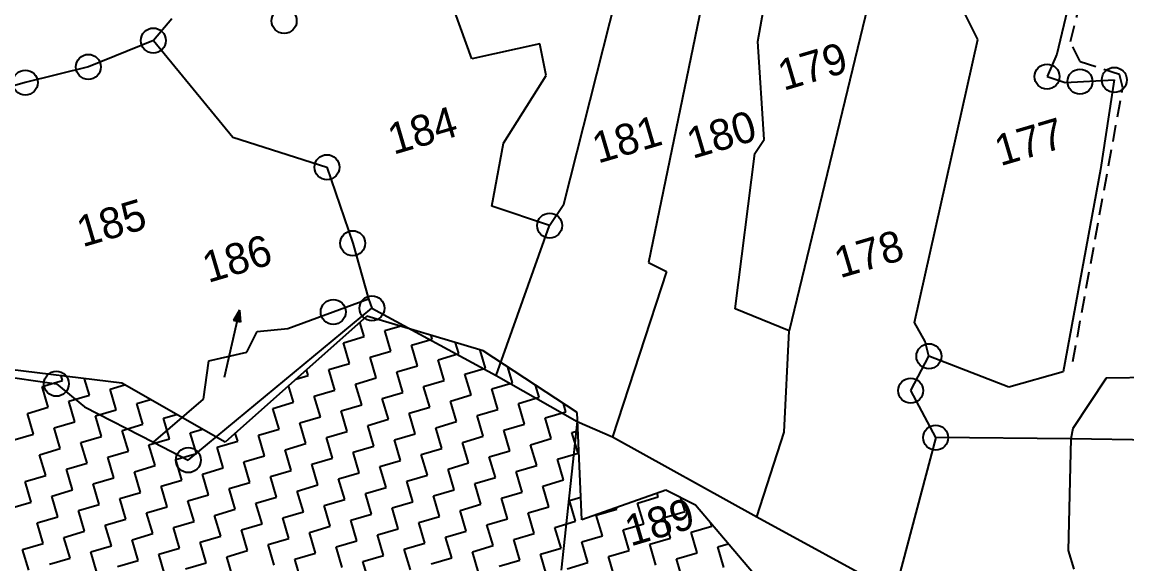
# Model space of a CAD drawing. Header units: metres. Extents: x 283645 to 285797, y 2017393 to 2020400.
# Drawn here: x 284447.7 to 284781.1, y 2018669.8 to 2018833.3 of the extents above; entities that cross this region are included whole.
import ezdxf
from ezdxf.enums import TextEntityAlignment as Align

# ---------------------------------------------------------------- set-up
doc = ezdxf.new("R2010")
doc.units = ezdxf.units.M
doc.linetypes.add('DASHED', pattern=[0.75, 0.5, -0.25])
for name, color, linetype in [('LINE_FOOTPATH', 1, 'DASHED'), ('POLY_HATCH', 12, 'Continuous'), ('POLY_PARCEL', 6, 'Continuous'), ('TEXT_PARCEL', 7, 'Continuous')]:
    doc.layers.add(name, color=color, linetype=linetype)
doc.styles.add('TEXT_MAP', font='', dxfattribs={"height": 2.5})
doc.styles.get('TEXT_MAP').set_extended_font_data('Kruti Dev 050')

msp = doc.modelspace()

# ---------------------------------------------------------------- hatches: boundary and pattern name
h = msp.add_hatch(color=256)
h.paths.add_polyline_path([(284512.54, 2018743.04), (284513.57, 2018742.8), (284513.31, 2018746.41)])
h.paths.add_polyline_path([(284513.31, 2018746.41), (284511.5, 2018743.27), (284512.54, 2018743.04)])

# ---------------------------------------------------------------- linework, layer by layer
for points in [[(284513.31, 2018746.41), (284508.64, 2018726.07)], [(284513.31, 2018746.41), (284511.5, 2018743.27)], [(284513.31, 2018746.41), (284513.57, 2018742.8)], [(284513.57, 2018742.8), (284511.5, 2018743.27)]]:
    msp.add_lwpolyline(points)
for centre in [(284526.76, 2018833.64), (284487.29, 2018827.72), (284467.68, 2018819.77), (284448.63, 2018815.03), (284756.96, 2018816.85), (284766.9, 2018815.32), (284777.26, 2018815.86), (284539.67, 2018789.5), (284606.85, 2018771.89), (284547.46, 2018766.57), (284553.24, 2018746.95), (284541.57, 2018745.84), (284721.3, 2018732.48), (284458.03, 2018724.17), (284715.81, 2018722.09), (284723.36, 2018707.91), (284497.84, 2018701.13)]:
    msp.add_circle(centre, 3.77)
at = {"layer": 'LINE_FOOTPATH', "ltscale": 10}
for p, q in [((284763.99, 2018827.46), (284769.13, 2018847.41)), ((284766.92, 2018821.36), (284763.99, 2018827.46)), ((284778.86, 2018817.46), (284766.92, 2018821.36)), ((284779.81, 2018813.47), (284778.86, 2018817.46)), ((284764.76, 2018730.9), (284779.81, 2018813.47))]:
    msp.add_line(p, q, dxfattribs=at)
at = {"layer": 'POLY_HATCH'}
for p, q in [((284551.67, 2018744.57), (284508.95, 2018706.56)), ((284586.81, 2018734.08), (284551.67, 2018744.57)), ((284615.17, 2018715.5), (284586.81, 2018734.08)), ((284477.78, 2018724.32), (284422.69, 2018731.04)), ((284508.95, 2018706.56), (284477.78, 2018724.32)), ((284616.61, 2018683.07), (284615.17, 2018715.5)), ((284641.94, 2018692.06), (284616.61, 2018683.07)), ((284650.89, 2018687.58), (284641.94, 2018692.06)), ((284671.19, 2018663.57), (284650.89, 2018687.58))]:
    msp.add_line(p, q, dxfattribs=at)
at = {"layer": 'POLY_HATCH', "linetype": 'Continuous'}
for p, q in [((284550.87, 2018738.4), (284549.6, 2018742.72)), ((284557.11, 2018740.23), (284561.68, 2018741.58)), ((284544.64, 2018736.56), (284550.87, 2018738.4)), ((284558.94, 2018734), (284557.11, 2018740.23)), ((284565.18, 2018735.84), (284571.41, 2018737.67)), ((284571.41, 2018737.67), (284571.09, 2018738.78)), ((284546.47, 2018730.32), (284544.64, 2018736.56)), ((284552.71, 2018732.16), (284558.94, 2018734)), ((284567.01, 2018729.6), (284565.18, 2018735.84)), ((284579.48, 2018733.28), (284578.51, 2018736.56)), ((284587.55, 2018728.88), (284585.94, 2018734.34)), ((284554.55, 2018725.93), (284552.71, 2018732.16)), ((284573.25, 2018731.44), (284579.48, 2018733.28)), ((284575.08, 2018725.2), (284573.25, 2018731.44)), ((284534.01, 2018726.65), (284533.49, 2018728.4)), ((284540.24, 2018728.49), (284546.47, 2018730.32)), ((284542.08, 2018722.25), (284540.24, 2018728.49)), ((284560.78, 2018727.76), (284567.01, 2018729.6)), ((284562.62, 2018721.53), (284560.78, 2018727.76)), ((284581.32, 2018727.04), (284587.55, 2018728.88)), ((284595.62, 2018724.48), (284594.23, 2018729.22)), ((284453.69, 2018723.31), (284459.92, 2018725.14)), ((284459.92, 2018725.14), (284459.51, 2018726.55)), ((284467.99, 2018720.75), (284466.54, 2018725.69)), ((284530.3, 2018725.56), (284534.01, 2018726.65)), ((284548.31, 2018724.09), (284554.55, 2018725.93)), ((284550.15, 2018717.86), (284548.31, 2018724.09)), ((284568.85, 2018723.37), (284575.08, 2018725.2)), ((284583.16, 2018720.81), (284581.32, 2018727.04)), ((284589.39, 2018722.65), (284595.62, 2018724.48)), ((284455.53, 2018717.07), (284453.69, 2018723.31)), ((284461.76, 2018718.91), (284467.99, 2018720.75)), ((284474.23, 2018722.58), (284478.58, 2018723.87)), ((284476.07, 2018716.35), (284474.23, 2018722.58)), ((284529.61, 2018718.58), (284528.12, 2018723.62)), ((284535.84, 2018720.42), (284542.08, 2018722.25)), ((284556.38, 2018719.69), (284562.62, 2018721.53)), ((284570.69, 2018717.13), (284568.85, 2018723.37)), ((284576.92, 2018718.97), (284583.16, 2018720.81)), ((284591.23, 2018716.41), (284589.39, 2018722.65)), ((284603.69, 2018720.09), (284602.62, 2018723.72)), ((284463.6, 2018712.68), (284461.76, 2018718.91)), ((284482.3, 2018718.19), (284486.42, 2018719.4)), ((284484.14, 2018711.95), (284482.3, 2018718.19)), ((284523.38, 2018716.74), (284529.61, 2018718.58)), ((284537.68, 2018714.18), (284535.84, 2018720.42)), ((284543.92, 2018716.02), (284550.15, 2018717.86)), ((284558.22, 2018713.46), (284556.38, 2018719.69)), ((284578.76, 2018712.74), (284576.92, 2018718.97)), ((284597.46, 2018718.25), (284603.69, 2018720.09)), ((284599.3, 2018712.01), (284597.46, 2018718.25)), ((284611.76, 2018715.69), (284611.02, 2018718.22)), ((284449.29, 2018715.24), (284455.53, 2018717.07)), ((284451.13, 2018709), (284449.29, 2018715.24)), ((284469.83, 2018714.51), (284476.07, 2018716.35)), ((284471.67, 2018708.28), (284469.83, 2018714.51)), ((284490.37, 2018713.79), (284494.26, 2018714.94)), ((284525.21, 2018710.51), (284523.38, 2018716.74)), ((284531.45, 2018712.35), (284537.68, 2018714.18)), ((284545.75, 2018709.79), (284543.92, 2018716.02)), ((284564.45, 2018715.3), (284570.69, 2018717.13)), ((284566.29, 2018709.06), (284564.45, 2018715.3)), ((284584.99, 2018714.57), (284591.23, 2018716.41)), ((284586.83, 2018708.34), (284584.99, 2018714.57)), ((284605.53, 2018713.85), (284611.76, 2018715.69)), ((284457.36, 2018710.84), (284463.6, 2018712.68)), ((284459.2, 2018704.6), (284457.36, 2018710.84)), ((284477.9, 2018710.12), (284484.14, 2018711.95)), ((284492.21, 2018707.56), (284490.37, 2018713.79)), ((284533.28, 2018706.11), (284531.45, 2018712.35)), ((284551.99, 2018711.62), (284558.22, 2018713.46)), ((284553.82, 2018705.39), (284551.99, 2018711.62)), ((284572.52, 2018710.9), (284578.76, 2018712.74)), ((284574.36, 2018704.67), (284572.52, 2018710.9)), ((284593.06, 2018710.18), (284599.3, 2018712.01)), ((284607.37, 2018707.62), (284605.53, 2018713.85)), ((284444.9, 2018707.16), (284451.13, 2018709)), ((284465.44, 2018706.44), (284471.67, 2018708.28)), ((284479.74, 2018703.88), (284477.9, 2018710.12)), ((284485.97, 2018705.72), (284492.21, 2018707.56)), ((284498.44, 2018709.39), (284502.1, 2018710.47)), ((284500.28, 2018703.16), (284498.44, 2018709.39)), ((284512.75, 2018706.83), (284512.02, 2018709.29)), ((284518.98, 2018708.67), (284525.21, 2018710.51)), ((284520.82, 2018702.44), (284518.98, 2018708.67)), ((284539.52, 2018707.95), (284545.75, 2018709.79)), ((284541.36, 2018701.71), (284539.52, 2018707.95)), ((284560.06, 2018707.23), (284566.29, 2018709.06)), ((284580.6, 2018706.5), (284586.83, 2018708.34)), ((284594.9, 2018703.94), (284593.06, 2018710.18)), ((284601.13, 2018705.78), (284607.37, 2018707.62)), ((284613.6, 2018709.46), (284615.42, 2018709.99)), ((284615.44, 2018703.22), (284613.6, 2018709.46)), ((284452.97, 2018702.77), (284459.2, 2018704.6)), ((284467.27, 2018700.21), (284465.44, 2018706.44)), ((284487.81, 2018699.49), (284485.97, 2018705.72)), ((284506.51, 2018705), (284512.75, 2018706.83)), ((284508.35, 2018698.76), (284506.51, 2018705)), ((284527.05, 2018704.27), (284533.28, 2018706.11)), ((284528.89, 2018698.04), (284527.05, 2018704.27)), ((284547.59, 2018703.55), (284553.82, 2018705.39)), ((284561.89, 2018700.99), (284560.06, 2018707.23)), ((284568.13, 2018702.83), (284574.36, 2018704.67)), ((284582.43, 2018700.27), (284580.6, 2018706.5)), ((284602.97, 2018699.55), (284601.13, 2018705.78)), ((284454.8, 2018696.53), (284452.97, 2018702.77)), ((284473.51, 2018702.05), (284479.74, 2018703.88)), ((284475.34, 2018695.81), (284473.51, 2018702.05)), ((284494.04, 2018701.32), (284500.28, 2018703.16)), ((284495.88, 2018695.09), (284494.04, 2018701.32)), ((284514.58, 2018700.6), (284520.82, 2018702.44)), ((284535.12, 2018699.88), (284541.36, 2018701.71)), ((284549.43, 2018697.32), (284547.59, 2018703.55)), ((284555.66, 2018699.16), (284561.89, 2018700.99)), ((284569.97, 2018696.6), (284568.13, 2018702.83)), ((284588.67, 2018702.11), (284594.9, 2018703.94)), ((284590.5, 2018695.87), (284588.67, 2018702.11)), ((284609.21, 2018701.38), (284615.44, 2018703.22)), ((284611.04, 2018695.15), (284609.21, 2018701.38)), ((284461.04, 2018698.37), (284467.27, 2018700.21)), ((284462.88, 2018692.14), (284461.04, 2018698.37)), ((284481.58, 2018697.65), (284487.81, 2018699.49)), ((284483.41, 2018691.41), (284481.58, 2018697.65)), ((284502.12, 2018696.93), (284508.35, 2018698.76)), ((284516.42, 2018694.37), (284514.58, 2018700.6)), ((284522.65, 2018696.2), (284528.89, 2018698.04)), ((284536.96, 2018693.64), (284535.12, 2018699.88)), ((284543.19, 2018695.48), (284549.43, 2018697.32)), ((284557.5, 2018692.92), (284555.66, 2018699.16)), ((284576.2, 2018698.43), (284582.43, 2018700.27)), ((284578.04, 2018692.2), (284576.2, 2018698.43)), ((284596.74, 2018697.71), (284602.97, 2018699.55)), ((284598.57, 2018691.48), (284596.74, 2018697.71)), ((284448.57, 2018694.7), (284454.8, 2018696.53)), ((284450.41, 2018688.46), (284448.57, 2018694.7)), ((284469.11, 2018693.97), (284475.34, 2018695.81)), ((284489.65, 2018693.25), (284495.88, 2018695.09)), ((284503.95, 2018690.69), (284502.12, 2018696.93)), ((284510.19, 2018692.53), (284516.42, 2018694.37)), ((284524.49, 2018689.97), (284522.65, 2018696.2)), ((284545.03, 2018689.25), (284543.19, 2018695.48)), ((284563.73, 2018694.76), (284569.97, 2018696.6)), ((284565.57, 2018688.52), (284563.73, 2018694.76)), ((284584.27, 2018694.04), (284590.5, 2018695.87)), ((284586.11, 2018687.8), (284584.27, 2018694.04)), ((284604.81, 2018693.31), (284611.04, 2018695.15)), ((284456.64, 2018690.3), (284462.88, 2018692.14)), ((284470.95, 2018687.74), (284469.11, 2018693.97)), ((284477.18, 2018689.58), (284483.41, 2018691.41)), ((284491.49, 2018687.02), (284489.65, 2018693.25)), ((284497.72, 2018688.85), (284503.95, 2018690.69)), ((284512.02, 2018686.3), (284510.19, 2018692.53)), ((284530.73, 2018691.81), (284536.96, 2018693.64)), ((284532.56, 2018685.57), (284530.73, 2018691.81)), ((284551.26, 2018691.08), (284557.5, 2018692.92)), ((284553.1, 2018684.85), (284551.26, 2018691.08)), ((284571.8, 2018690.36), (284578.04, 2018692.2)), ((284592.34, 2018689.64), (284598.57, 2018691.48)), ((284606.65, 2018687.08), (284604.81, 2018693.31)), ((284639.65, 2018690.03), (284639.33, 2018691.13)), ((284444.17, 2018686.63), (284450.41, 2018688.46)), ((284458.48, 2018684.07), (284456.64, 2018690.3)), ((284464.71, 2018685.9), (284470.95, 2018687.74)), ((284479.02, 2018683.34), (284477.18, 2018689.58)), ((284499.56, 2018682.62), (284497.72, 2018688.85)), ((284518.26, 2018688.13), (284524.49, 2018689.97)), ((284520.09, 2018681.9), (284518.26, 2018688.13)), ((284538.8, 2018687.41), (284545.03, 2018689.25)), ((284540.63, 2018681.18), (284538.8, 2018687.41)), ((284559.33, 2018686.69), (284565.57, 2018688.52)), ((284573.64, 2018684.13), (284571.8, 2018690.36)), ((284579.87, 2018685.96), (284586.11, 2018687.8)), ((284594.18, 2018683.41), (284592.34, 2018689.64)), ((284612.88, 2018688.92), (284616.31, 2018689.93)), ((284614.72, 2018682.68), (284612.88, 2018688.92)), ((284633.42, 2018688.19), (284639.65, 2018690.03)), ((284635.26, 2018681.96), (284633.42, 2018688.19)), ((284647.72, 2018685.63), (284646.5, 2018689.77)), ((284452.24, 2018682.23), (284458.48, 2018684.07)), ((284466.55, 2018679.67), (284464.71, 2018685.9)), ((284485.25, 2018685.18), (284491.49, 2018687.02)), ((284487.09, 2018678.95), (284485.25, 2018685.18)), ((284505.79, 2018684.46), (284512.02, 2018686.3)), ((284507.63, 2018678.22), (284505.79, 2018684.46)), ((284526.33, 2018683.74), (284532.56, 2018685.57)), ((284546.87, 2018683.01), (284553.1, 2018684.85)), ((284561.17, 2018680.45), (284559.33, 2018686.69)), ((284567.41, 2018682.29), (284573.64, 2018684.13)), ((284581.71, 2018679.73), (284579.87, 2018685.96)), ((284600.41, 2018685.24), (284606.65, 2018687.08)), ((284602.25, 2018679.01), (284600.41, 2018685.24)), ((284620.95, 2018684.52), (284627.18, 2018686.36)), ((284622.79, 2018678.29), (284620.95, 2018684.52)), ((284627.18, 2018686.36), (284627.06, 2018686.78)), ((284641.49, 2018683.8), (284647.72, 2018685.63)), ((284454.08, 2018676), (284452.24, 2018682.23)), ((284472.78, 2018681.51), (284479.02, 2018683.34)), ((284474.62, 2018675.27), (284472.78, 2018681.51)), ((284493.32, 2018680.78), (284499.56, 2018682.62)), ((284495.16, 2018674.55), (284493.32, 2018680.78)), ((284513.86, 2018680.06), (284520.09, 2018681.9)), ((284528.17, 2018677.5), (284526.33, 2018683.74)), ((284534.4, 2018679.34), (284540.63, 2018681.18)), ((284548.7, 2018676.78), (284546.87, 2018683.01)), ((284569.24, 2018676.06), (284567.41, 2018682.29)), ((284587.94, 2018681.57), (284594.18, 2018683.41)), ((284589.78, 2018675.33), (284587.94, 2018681.57)), ((284608.48, 2018680.85), (284614.72, 2018682.68)), ((284610.32, 2018674.61), (284608.48, 2018680.85)), ((284629.02, 2018680.12), (284635.26, 2018681.96)), ((284643.33, 2018677.56), (284641.49, 2018683.8)), ((284649.56, 2018679.4), (284655.79, 2018681.24)), ((284655.79, 2018681.24), (284655.55, 2018682.07)), ((284460.32, 2018677.83), (284466.55, 2018679.67)), ((284462.15, 2018671.6), (284460.32, 2018677.83)), ((284480.85, 2018677.11), (284487.09, 2018678.95)), ((284501.39, 2018676.39), (284507.63, 2018678.22)), ((284515.7, 2018673.83), (284513.86, 2018680.06)), ((284521.93, 2018675.66), (284528.17, 2018677.5)), ((284536.24, 2018673.11), (284534.4, 2018679.34)), ((284554.94, 2018678.62), (284561.17, 2018680.45)), ((284556.77, 2018672.38), (284554.94, 2018678.62)), ((284575.48, 2018677.89), (284581.71, 2018679.73)), ((284577.31, 2018671.66), (284575.48, 2018677.89)), ((284596.02, 2018677.17), (284602.25, 2018679.01)), ((284616.55, 2018676.45), (284622.79, 2018678.29)), ((284630.86, 2018673.89), (284629.02, 2018680.12)), ((284637.09, 2018675.73), (284643.33, 2018677.56)), ((284651.4, 2018673.17), (284649.56, 2018679.4)), ((284447.85, 2018674.16), (284454.08, 2018676)), ((284449.69, 2018667.92), (284447.85, 2018674.16)), ((284468.39, 2018673.44), (284474.62, 2018675.27)), ((284482.69, 2018670.88), (284480.85, 2018677.11)), ((284488.93, 2018672.71), (284495.16, 2018674.55)), ((284503.23, 2018670.15), (284501.39, 2018676.39)), ((284523.77, 2018669.43), (284521.93, 2018675.66)), ((284542.47, 2018674.94), (284548.7, 2018676.78)), ((284544.31, 2018668.71), (284542.47, 2018674.94)), ((284563.01, 2018674.22), (284569.24, 2018676.06)), ((284564.85, 2018667.99), (284563.01, 2018674.22)), ((284583.55, 2018673.5), (284589.78, 2018675.33)), ((284597.85, 2018670.94), (284596.02, 2018677.17)), ((284604.09, 2018672.77), (284610.32, 2018674.61)), ((284618.39, 2018670.22), (284616.55, 2018676.45)), ((284638.93, 2018669.49), (284637.09, 2018675.73)), ((284657.63, 2018675), (284660.75, 2018675.92)), ((284659.47, 2018668.77), (284657.63, 2018675)), ((284455.92, 2018669.76), (284462.15, 2018671.6)), ((284470.22, 2018667.2), (284468.39, 2018673.44)), ((284476.46, 2018669.04), (284482.69, 2018670.88)), ((284490.76, 2018666.48), (284488.93, 2018672.71)), ((284509.46, 2018671.99), (284515.7, 2018673.83)), ((284511.3, 2018665.76), (284509.46, 2018671.99)), ((284530, 2018671.27), (284536.24, 2018673.11)), ((284531.84, 2018665.03), (284530, 2018671.27)), ((284550.54, 2018670.55), (284556.77, 2018672.38)), ((284571.08, 2018669.82), (284577.31, 2018671.66)), ((284585.38, 2018667.26), (284583.55, 2018673.5)), ((284591.62, 2018669.1), (284597.85, 2018670.94)), ((284605.92, 2018666.54), (284604.09, 2018672.77)), ((284624.62, 2018672.05), (284630.86, 2018673.89)), ((284626.46, 2018665.82), (284624.62, 2018672.05)), ((284645.16, 2018671.33), (284651.4, 2018673.17)), ((284647, 2018665.1), (284645.16, 2018671.33)), ((284497, 2018668.32), (284503.23, 2018670.15)), ((284552.38, 2018664.31), (284550.54, 2018670.55)), ((284612.16, 2018668.38), (284618.39, 2018670.22))]:
    msp.add_line(p, q, dxfattribs=at)
at = {"layer": 'POLY_PARCEL'}
for p, q in [((284611.11, 2018778.32), (284639, 2018888.1)), ((284710.51, 2018869.63), (284679.16, 2018740.11)), ((284655.47, 2018851.84), (284636.67, 2018760.73)), ((284669.67, 2018827.39), (284673.16, 2018846.85)), ((284736.12, 2018828.02), (284727.96, 2018844.27)), ((284583.42, 2018822.24), (284576.15, 2018842.35)), ((284763.53, 2018838.79), (284759.92, 2018823.57)), ((284492.9, 2018834.32), (284487.29, 2018827.72)), ((284487.29, 2018827.72), (284467.68, 2018819.77)), ((284487.29, 2018827.72), (284511.24, 2018798.54)), ((284671.63, 2018797.84), (284669.67, 2018827.39)), ((284716.95, 2018742.66), (284736.12, 2018828.02)), ((284603.92, 2018826.7), (284583.42, 2018822.24)), ((284605.84, 2018817.15), (284603.92, 2018826.7)), ((284759.92, 2018823.57), (284756.96, 2018816.85)), ((284467.68, 2018819.77), (284448.63, 2018815.03)), ((284448.63, 2018815.03), (284425.34, 2018808.42)), ((284592.97, 2018796.73), (284605.84, 2018817.15)), ((284756.96, 2018816.85), (284762.42, 2018815.09)), ((284762.42, 2018815.09), (284777.26, 2018815.86)), ((284777.26, 2018815.86), (284773.1, 2018788.79)), ((284511.24, 2018798.54), (284539.67, 2018789.5)), ((284668.82, 2018793.64), (284671.63, 2018797.84)), ((284589.38, 2018777.76), (284592.97, 2018796.73)), ((284662.81, 2018746.75), (284668.82, 2018793.64)), ((284539.67, 2018789.5), (284547.46, 2018766.57)), ((284773.1, 2018788.79), (284761.85, 2018727.8)), ((284606.85, 2018771.89), (284589.38, 2018777.76)), ((284606.85, 2018771.89), (284611.11, 2018778.32)), ((284590.75, 2018726.67), (284606.85, 2018771.89)), ((284547.46, 2018766.57), (284552.16, 2018749.75)), ((284636.67, 2018760.73), (284642.17, 2018758.08)), ((284642.17, 2018758.08), (284625.86, 2018708.15)), ((284527.91, 2018740.8), (284552.16, 2018749.75)), ((284552.16, 2018749.75), (284553.24, 2018746.95)), ((284497.84, 2018701.13), (284553.24, 2018746.95)), ((284553.24, 2018746.95), (284590.75, 2018726.67)), ((284679.16, 2018740.11), (284662.81, 2018746.75)), ((284518.6, 2018739.96), (284527.91, 2018740.8)), ((284720.22, 2018736.88), (284716.95, 2018742.66)), ((284515.47, 2018733.69), (284518.6, 2018739.96)), ((284677.6, 2018709.53), (284679.16, 2018740.11)), ((284721.3, 2018732.48), (284720.22, 2018736.88)), ((284502.44, 2018719.53), (284504.01, 2018731.08)), ((284504.01, 2018731.08), (284515.47, 2018733.69)), ((284715.81, 2018722.09), (284721.3, 2018732.48)), ((284745.44, 2018723.18), (284721.3, 2018732.48)), ((284430.35, 2018728.09), (284458.03, 2018724.17)), ((284761.85, 2018727.8), (284745.44, 2018723.18)), ((284458.03, 2018724.17), (284466.56, 2018717.25)), ((284590.75, 2018726.67), (284615.13, 2018712.79)), ((284774.79, 2018725.84), (284764.77, 2018710.65)), ((284839.17, 2018726.77), (284774.79, 2018725.84)), ((284723.36, 2018707.91), (284715.81, 2018722.09)), ((284487.37, 2018706.53), (284502.44, 2018719.53)), ((284466.56, 2018717.25), (284487.37, 2018706.53)), ((284615.13, 2018712.79), (284610.31, 2018667.91)), ((284615.13, 2018712.79), (284625.86, 2018708.15)), ((284764.77, 2018710.65), (284764.17, 2018707.57)), ((284625.86, 2018708.15), (284669.39, 2018684.06)), ((284669.39, 2018684.06), (284677.6, 2018709.53)), ((284723.36, 2018707.91), (284711.78, 2018664.03)), ((284764.17, 2018707.57), (284723.36, 2018707.91)), ((284764.17, 2018707.57), (284763.37, 2018673.85)), ((284812.9, 2018706.74), (284764.17, 2018707.57)), ((284487.37, 2018706.53), (284497.84, 2018701.13)), ((284669.39, 2018684.06), (284712.28, 2018660.69)), ((284763.37, 2018673.85), (284765.03, 2018668.22))]:
    msp.add_line(p, q, dxfattribs=at)

# ---------------------------------------------------------------- texts
at = {"layer": 'TEXT_PARCEL', "style": 'TEXT_MAP'}
for s, p in [('179', (284686.15, 2018819.96)), ('184', (284568.44, 2018800.67)), ('181', (284630.13, 2018798)), ('180', (284658.67, 2018799.41)), ('177', (284751.55, 2018797.21)), ('185', (284474.6, 2018772.75)), ('186', (284512.5, 2018761.99)), ('178', (284703.15, 2018763.39)), ('189', (284639.98, 2018682.49))]:
    msp.add_text(s, height=9.358, rotation=16.4202, dxfattribs=at).set_placement(p, align=Align.MIDDLE)

doc.saveas('drawing.dxf')
